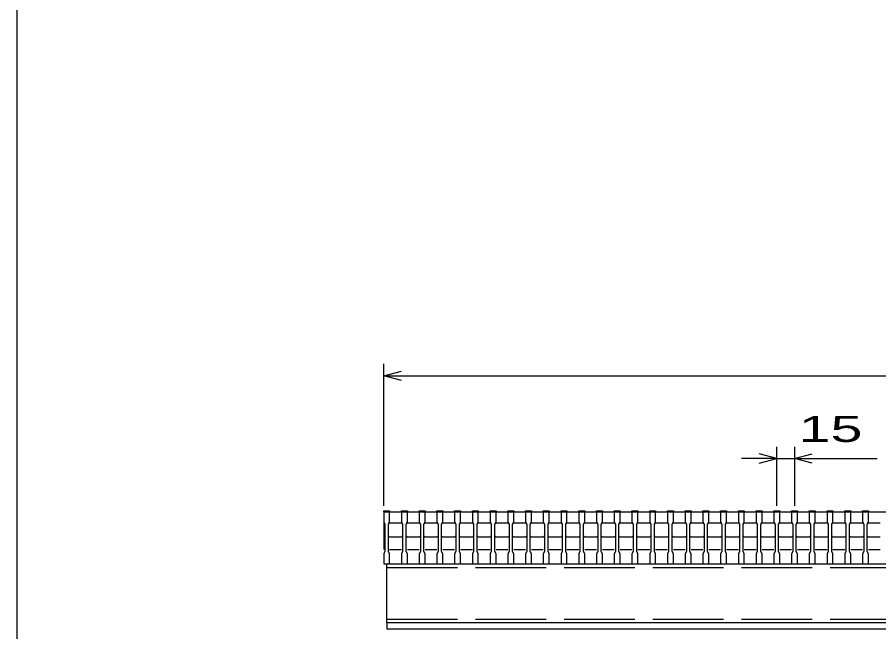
# Model space of a CAD drawing. Units: millimetres, scale not verified. Extents: x -1820 to 1736, y -1282 to 1048.
# Drawn here: x -1724 to -995, y -689 to -169 of the extents above; entities that cross this region are included whole.
import ezdxf
from ezdxf.enums import TextEntityAlignment as Align

# ---------------------------------------------------------------- set-up
doc = ezdxf.new("R2010")
doc.units = ezdxf.units.MM
doc.header["$LTSCALE"] = 10
doc.linetypes.add('DASHED', pattern=[7.5, 6, -1.5])
for name, color, linetype, lineweight in [('0_2', 150, 'Continuous', 25), ('16', 3, 'Continuous', 25), ('22', 4, 'Continuous', 25)]:
    doc.layers.add(name, color=color, linetype=linetype, lineweight=lineweight)
doc.styles.add('ベクトル', font='')
doc.styles.get('ベクトル').set_extended_font_data('ベクトル')

msp = doc.modelspace()

# ---------------------------------------------------------------- linework, layer by layer
at = {"layer": '0_2'}
msp.add_line((-1724, -1151.5), (-1724, 1048.5), dxfattribs=at)
at = {"layer": '16'}
for p, q in [((-1414, -587.5), (-1414, -586.8)), ((-1414, -586.8), (-1409, -586.8)), ((-1414, -587.5), (-1414, -596)), ((-1409, -587.5), (-1414, -587.5)), ((-1414, -587.5), (-1414, -619.5)), ((-1414, -587.5), (-419, -587.5)), ((-1409, -586.8), (-1409, -587.5)), ((-1409, -596), (-1409, -587.5)), ((-1399, -587.5), (-1399, -586.8)), ((-1399, -586.8), (-1394, -586.8)), ((-1399, -587.5), (-1399, -596)), ((-1394, -587.5), (-1399, -587.5)), ((-1394, -586.8), (-1394, -587.5)), ((-1394, -596), (-1394, -587.5)), ((-1384, -587.5), (-1384, -586.8)), ((-1384, -586.8), (-1379, -586.8)), ((-1384, -587.5), (-1384, -596)), ((-1379, -587.5), (-1384, -587.5)), ((-1379, -586.8), (-1379, -587.5)), ((-1379, -596), (-1379, -587.5)), ((-1369, -587.5), (-1369, -586.8)), ((-1369, -586.8), (-1364, -586.8)), ((-1369, -587.5), (-1369, -596)), ((-1364, -587.5), (-1369, -587.5)), ((-1364, -586.8), (-1364, -587.5)), ((-1364, -596), (-1364, -587.5)), ((-1354, -587.5), (-1354, -586.8)), ((-1354, -586.8), (-1349, -586.8)), ((-1354, -587.5), (-1354, -596)), ((-1349, -587.5), (-1354, -587.5)), ((-1349, -586.8), (-1349, -587.5)), ((-1349, -596), (-1349, -587.5)), ((-1339, -587.5), (-1339, -586.8)), ((-1339, -586.8), (-1334, -586.8)), ((-1339, -587.5), (-1339, -596)), ((-1334, -587.5), (-1339, -587.5)), ((-1334, -586.8), (-1334, -587.5)), ((-1334, -596), (-1334, -587.5)), ((-1324, -587.5), (-1324, -586.8)), ((-1324, -586.8), (-1319, -586.8)), ((-1324, -587.5), (-1324, -596)), ((-1319, -587.5), (-1324, -587.5)), ((-1319, -586.8), (-1319, -587.5)), ((-1319, -596), (-1319, -587.5)), ((-1309, -587.5), (-1309, -586.8)), ((-1309, -586.8), (-1304, -586.8)), ((-1309, -587.5), (-1309, -596)), ((-1304, -587.5), (-1309, -587.5)), ((-1304, -586.8), (-1304, -587.5)), ((-1304, -596), (-1304, -587.5)), ((-1294, -587.5), (-1294, -586.8)), ((-1294, -586.8), (-1289, -586.8)), ((-1294, -587.5), (-1294, -596)), ((-1289, -587.5), (-1294, -587.5)), ((-1289, -586.8), (-1289, -587.5)), ((-1289, -596), (-1289, -587.5)), ((-1279, -587.5), (-1279, -586.8)), ((-1279, -586.8), (-1274, -586.8)), ((-1279, -587.5), (-1279, -596)), ((-1274, -587.5), (-1279, -587.5)), ((-1274, -586.8), (-1274, -587.5)), ((-1274, -596), (-1274, -587.5)), ((-1264, -587.5), (-1264, -586.8)), ((-1264, -586.8), (-1259, -586.8)), ((-1264, -587.5), (-1264, -596)), ((-1259, -587.5), (-1264, -587.5)), ((-1259, -586.8), (-1259, -587.5)), ((-1259, -596), (-1259, -587.5)), ((-1249, -587.5), (-1249, -586.8)), ((-1249, -586.8), (-1244, -586.8)), ((-1249, -587.5), (-1249, -596)), ((-1244, -587.5), (-1249, -587.5)), ((-1244, -586.8), (-1244, -587.5)), ((-1244, -596), (-1244, -587.5)), ((-1234, -587.5), (-1234, -586.8)), ((-1234, -586.8), (-1229, -586.8)), ((-1234, -587.5), (-1234, -596)), ((-1229, -587.5), (-1234, -587.5)), ((-1229, -586.8), (-1229, -587.5)), ((-1229, -596), (-1229, -587.5)), ((-1219, -587.5), (-1219, -586.8)), ((-1219, -586.8), (-1214, -586.8)), ((-1219, -587.5), (-1219, -596)), ((-1214, -587.5), (-1219, -587.5)), ((-1214, -586.8), (-1214, -587.5)), ((-1214, -596), (-1214, -587.5)), ((-1204, -587.5), (-1204, -586.8)), ((-1204, -586.8), (-1199, -586.8)), ((-1204, -587.5), (-1204, -596)), ((-1199, -587.5), (-1204, -587.5)), ((-1199, -586.8), (-1199, -587.5)), ((-1199, -596), (-1199, -587.5)), ((-1189, -587.5), (-1189, -586.8)), ((-1189, -586.8), (-1184, -586.8)), ((-1189, -587.5), (-1189, -596)), ((-1184, -587.5), (-1189, -587.5)), ((-1184, -586.8), (-1184, -587.5)), ((-1184, -596), (-1184, -587.5)), ((-1174, -587.5), (-1174, -586.8)), ((-1174, -586.8), (-1169, -586.8)), ((-1174, -587.5), (-1174, -596)), ((-1169, -587.5), (-1174, -587.5)), ((-1169, -586.8), (-1169, -587.5)), ((-1169, -596), (-1169, -587.5)), ((-1159, -587.5), (-1159, -586.8)), ((-1159, -586.8), (-1154, -586.8)), ((-1159, -587.5), (-1159, -596)), ((-1154, -587.5), (-1159, -587.5)), ((-1154, -586.8), (-1154, -587.5)), ((-1154, -596), (-1154, -587.5)), ((-1144, -587.5), (-1144, -586.8)), ((-1144, -586.8), (-1139, -586.8)), ((-1144, -587.5), (-1144, -596)), ((-1139, -587.5), (-1144, -587.5)), ((-1139, -586.8), (-1139, -587.5)), ((-1139, -596), (-1139, -587.5)), ((-1129, -587.5), (-1129, -586.8)), ((-1129, -586.8), (-1124, -586.8)), ((-1129, -587.5), (-1129, -596)), ((-1124, -587.5), (-1129, -587.5)), ((-1124, -586.8), (-1124, -587.5)), ((-1124, -596), (-1124, -587.5)), ((-1114, -587.5), (-1114, -586.8)), ((-1114, -586.8), (-1109, -586.8)), ((-1114, -587.5), (-1114, -596)), ((-1109, -587.5), (-1114, -587.5)), ((-1109, -586.8), (-1109, -587.5)), ((-1109, -596), (-1109, -587.5)), ((-1099, -587.5), (-1099, -586.8)), ((-1099, -586.8), (-1094, -586.8)), ((-1099, -587.5), (-1099, -596)), ((-1094, -587.5), (-1099, -587.5)), ((-1094, -586.8), (-1094, -587.5)), ((-1094, -596), (-1094, -587.5)), ((-1084, -587.5), (-1084, -586.8)), ((-1084, -586.8), (-1079, -586.8)), ((-1084, -587.5), (-1084, -596)), ((-1079, -587.5), (-1084, -587.5)), ((-1079, -586.8), (-1079, -587.5)), ((-1079, -596), (-1079, -587.5)), ((-1069, -587.5), (-1069, -586.8)), ((-1069, -586.8), (-1064, -586.8)), ((-1069, -587.5), (-1069, -596)), ((-1064, -587.5), (-1069, -587.5)), ((-1064, -586.8), (-1064, -587.5)), ((-1064, -596), (-1064, -587.5)), ((-1054, -587.5), (-1054, -586.8)), ((-1054, -586.8), (-1049, -586.8)), ((-1054, -587.5), (-1054, -596)), ((-1049, -587.5), (-1054, -587.5)), ((-1049, -586.8), (-1049, -587.5)), ((-1049, -596), (-1049, -587.5)), ((-1039, -587.5), (-1039, -586.8)), ((-1039, -586.8), (-1034, -586.8)), ((-1039, -587.5), (-1039, -596)), ((-1034, -587.5), (-1039, -587.5)), ((-1034, -586.8), (-1034, -587.5)), ((-1034, -596), (-1034, -587.5)), ((-1024, -587.5), (-1024, -586.8)), ((-1024, -586.8), (-1019, -586.8)), ((-1024, -587.5), (-1024, -596)), ((-1019, -587.5), (-1024, -587.5)), ((-1019, -586.8), (-1019, -587.5)), ((-1019, -596), (-1019, -587.5)), ((-1009, -587.5), (-1009, -586.8)), ((-1009, -586.8), (-1004, -586.8)), ((-1009, -587.5), (-1009, -596)), ((-1004, -587.5), (-1009, -587.5)), ((-1004, -586.8), (-1004, -587.5)), ((-1004, -596), (-1004, -587.5)), ((-1414, -596), (-1413, -598)), ((-1410, -598), (-1409, -596)), ((-1410, -598), (-1409, -597)), ((-1409, -597), (-1399, -597)), ((-1399, -596), (-1398, -598)), ((-1399, -597), (-1398, -598)), ((-1395, -598), (-1394, -596)), ((-1395, -598), (-1394, -597)), ((-1394, -597), (-1384, -597)), ((-1384, -596), (-1383, -598)), ((-1384, -597), (-1383, -598)), ((-1380, -598), (-1379, -596)), ((-1380, -598), (-1379, -597)), ((-1379, -597), (-1369, -597)), ((-1369, -596), (-1368, -598)), ((-1369, -597), (-1368, -598)), ((-1365, -598), (-1364, -596)), ((-1365, -598), (-1364, -597)), ((-1364, -597), (-1354, -597)), ((-1354, -596), (-1353, -598)), ((-1354, -597), (-1353, -598)), ((-1350, -598), (-1349, -596)), ((-1350, -598), (-1349, -597)), ((-1349, -597), (-1339, -597)), ((-1339, -596), (-1338, -598)), ((-1339, -597), (-1338, -598)), ((-1335, -598), (-1334, -596)), ((-1335, -598), (-1334, -597)), ((-1334, -597), (-1324, -597)), ((-1324, -596), (-1323, -598)), ((-1324, -597), (-1323, -598)), ((-1320, -598), (-1319, -596)), ((-1320, -598), (-1319, -597)), ((-1319, -597), (-1309, -597)), ((-1309, -596), (-1308, -598)), ((-1309, -597), (-1308, -598)), ((-1305, -598), (-1304, -596)), ((-1305, -598), (-1304, -597)), ((-1304, -597), (-1294, -597)), ((-1294, -596), (-1293, -598)), ((-1294, -597), (-1293, -598)), ((-1290, -598), (-1289, -596)), ((-1290, -598), (-1289, -597)), ((-1289, -597), (-1279, -597)), ((-1279, -596), (-1278, -598)), ((-1279, -597), (-1278, -598)), ((-1275, -598), (-1274, -596)), ((-1275, -598), (-1274, -597)), ((-1274, -597), (-1264, -597)), ((-1264, -596), (-1263, -598)), ((-1264, -597), (-1263, -598)), ((-1260, -598), (-1259, -596)), ((-1260, -598), (-1259, -597)), ((-1259, -597), (-1249, -597)), ((-1249, -596), (-1248, -598)), ((-1249, -597), (-1248, -598)), ((-1245, -598), (-1244, -596)), ((-1245, -598), (-1244, -597)), ((-1244, -597), (-1234, -597)), ((-1234, -596), (-1233, -598)), ((-1234, -597), (-1233, -598)), ((-1230, -598), (-1229, -596)), ((-1230, -598), (-1229, -597)), ((-1229, -597), (-1219, -597)), ((-1219, -596), (-1218, -598)), ((-1219, -597), (-1218, -598)), ((-1215, -598), (-1214, -596)), ((-1215, -598), (-1214, -597)), ((-1214, -597), (-1204, -597)), ((-1204, -596), (-1203, -598)), ((-1204, -597), (-1203, -598)), ((-1200, -598), (-1199, -596)), ((-1200, -598), (-1199, -597)), ((-1199, -597), (-1189, -597)), ((-1189, -596), (-1188, -598)), ((-1189, -597), (-1188, -598)), ((-1185, -598), (-1184, -596)), ((-1185, -598), (-1184, -597)), ((-1184, -597), (-1174, -597)), ((-1174, -596), (-1173, -598)), ((-1174, -597), (-1173, -598)), ((-1170, -598), (-1169, -596)), ((-1170, -598), (-1169, -597)), ((-1169, -597), (-1159, -597)), ((-1159, -596), (-1158, -598)), ((-1159, -597), (-1158, -598)), ((-1155, -598), (-1154, -596)), ((-1155, -598), (-1154, -597)), ((-1154, -597), (-1144, -597)), ((-1144, -596), (-1143, -598)), ((-1144, -597), (-1143, -598)), ((-1140, -598), (-1139, -596)), ((-1140, -598), (-1139, -597)), ((-1139, -597), (-1129, -597)), ((-1129, -596), (-1128, -598)), ((-1129, -597), (-1128, -598)), ((-1125, -598), (-1124, -596)), ((-1125, -598), (-1124, -597)), ((-1124, -597), (-1114, -597)), ((-1114, -596), (-1113, -598)), ((-1114, -597), (-1113, -598)), ((-1110, -598), (-1109, -596)), ((-1110, -598), (-1109, -597)), ((-1109, -597), (-1099, -597)), ((-1099, -596), (-1098, -598)), ((-1099, -597), (-1098, -598)), ((-1095, -598), (-1094, -596)), ((-1095, -598), (-1094, -597)), ((-1094, -597), (-1084, -597)), ((-1084, -596), (-1083, -598)), ((-1084, -597), (-1083, -598)), ((-1080, -598), (-1079, -596)), ((-1080, -598), (-1079, -597)), ((-1079, -597), (-1069, -597)), ((-1069, -596), (-1068, -598)), ((-1069, -597), (-1068, -598)), ((-1065, -598), (-1064, -596)), ((-1065, -598), (-1064, -597)), ((-1064, -597), (-1054, -597)), ((-1054, -596), (-1053, -598)), ((-1054, -597), (-1053, -598)), ((-1050, -598), (-1049, -596)), ((-1050, -598), (-1049, -597)), ((-1049, -597), (-1039, -597)), ((-1039, -596), (-1038, -598)), ((-1039, -597), (-1038, -598)), ((-1035, -598), (-1034, -596)), ((-1035, -598), (-1034, -597)), ((-1034, -597), (-1024, -597)), ((-1024, -596), (-1023, -598)), ((-1024, -597), (-1023, -598)), ((-1020, -598), (-1019, -596)), ((-1020, -598), (-1019, -597)), ((-1019, -597), (-1009, -597)), ((-1009, -596), (-1008, -598)), ((-1009, -597), (-1008, -598)), ((-1005, -598), (-1004, -596)), ((-1005, -598), (-1004, -597)), ((-1004, -597), (-994, -597)), ((-1413, -598), (-1413, -621)), ((-1410, -621), (-1410, -598)), ((-1398, -598), (-1398, -621)), ((-1395, -621), (-1395, -598)), ((-1383, -598), (-1383, -621)), ((-1380, -621), (-1380, -598)), ((-1368, -598), (-1368, -621)), ((-1365, -621), (-1365, -598)), ((-1353, -598), (-1353, -621)), ((-1350, -621), (-1350, -598)), ((-1338, -598), (-1338, -621)), ((-1335, -621), (-1335, -598)), ((-1323, -598), (-1323, -621)), ((-1320, -621), (-1320, -598)), ((-1308, -598), (-1308, -621)), ((-1305, -621), (-1305, -598)), ((-1293, -598), (-1293, -621)), ((-1290, -621), (-1290, -598)), ((-1278, -598), (-1278, -621)), ((-1275, -621), (-1275, -598)), ((-1263, -598), (-1263, -621)), ((-1260, -621), (-1260, -598)), ((-1248, -598), (-1248, -621)), ((-1245, -621), (-1245, -598)), ((-1233, -598), (-1233, -621)), ((-1230, -621), (-1230, -598)), ((-1218, -598), (-1218, -621)), ((-1215, -621), (-1215, -598)), ((-1203, -598), (-1203, -621)), ((-1200, -621), (-1200, -598)), ((-1188, -598), (-1188, -621)), ((-1185, -621), (-1185, -598)), ((-1173, -598), (-1173, -621)), ((-1170, -621), (-1170, -598)), ((-1158, -598), (-1158, -621)), ((-1155, -621), (-1155, -598)), ((-1143, -598), (-1143, -621)), ((-1140, -621), (-1140, -598)), ((-1128, -598), (-1128, -621)), ((-1125, -621), (-1125, -598)), ((-1113, -598), (-1113, -621)), ((-1110, -621), (-1110, -598)), ((-1098, -598), (-1098, -621)), ((-1095, -621), (-1095, -598)), ((-1083, -598), (-1083, -621)), ((-1080, -621), (-1080, -598)), ((-1068, -598), (-1068, -621)), ((-1065, -621), (-1065, -598)), ((-1053, -598), (-1053, -621)), ((-1050, -621), (-1050, -598)), ((-1038, -598), (-1038, -621)), ((-1035, -621), (-1035, -598)), ((-1023, -598), (-1023, -621)), ((-1020, -621), (-1020, -598)), ((-1008, -598), (-1008, -621)), ((-1005, -621), (-1005, -598)), ((-1409, -609), (-1410, -608)), ((-1399, -609), (-1409, -609)), ((-1398, -608), (-1399, -609)), ((-1394, -609), (-1395, -608)), ((-1384, -609), (-1394, -609)), ((-1383, -608), (-1384, -609)), ((-1379, -609), (-1380, -608)), ((-1369, -609), (-1379, -609)), ((-1368, -608), (-1369, -609)), ((-1364, -609), (-1365, -608)), ((-1354, -609), (-1364, -609)), ((-1353, -608), (-1354, -609)), ((-1349, -609), (-1350, -608)), ((-1339, -609), (-1349, -609)), ((-1338, -608), (-1339, -609)), ((-1334, -609), (-1335, -608)), ((-1324, -609), (-1334, -609)), ((-1323, -608), (-1324, -609)), ((-1319, -609), (-1320, -608)), ((-1309, -609), (-1319, -609)), ((-1308, -608), (-1309, -609)), ((-1304, -609), (-1305, -608)), ((-1294, -609), (-1304, -609)), ((-1293, -608), (-1294, -609)), ((-1289, -609), (-1290, -608)), ((-1279, -609), (-1289, -609)), ((-1278, -608), (-1279, -609)), ((-1274, -609), (-1275, -608)), ((-1264, -609), (-1274, -609)), ((-1263, -608), (-1264, -609)), ((-1259, -609), (-1260, -608)), ((-1249, -609), (-1259, -609)), ((-1248, -608), (-1249, -609)), ((-1244, -609), (-1245, -608)), ((-1234, -609), (-1244, -609)), ((-1233, -608), (-1234, -609)), ((-1229, -609), (-1230, -608)), ((-1219, -609), (-1229, -609)), ((-1218, -608), (-1219, -609)), ((-1214, -609), (-1215, -608)), ((-1204, -609), (-1214, -609)), ((-1203, -608), (-1204, -609)), ((-1199, -609), (-1200, -608)), ((-1189, -609), (-1199, -609)), ((-1188, -608), (-1189, -609)), ((-1184, -609), (-1185, -608)), ((-1174, -609), (-1184, -609)), ((-1173, -608), (-1174, -609)), ((-1169, -609), (-1170, -608)), ((-1159, -609), (-1169, -609)), ((-1158, -608), (-1159, -609)), ((-1154, -609), (-1155, -608)), ((-1144, -609), (-1154, -609)), ((-1143, -608), (-1144, -609)), ((-1139, -609), (-1140, -608)), ((-1129, -609), (-1139, -609)), ((-1128, -608), (-1129, -609)), ((-1124, -609), (-1125, -608)), ((-1114, -609), (-1124, -609)), ((-1113, -608), (-1114, -609)), ((-1109, -609), (-1110, -608)), ((-1099, -609), (-1109, -609)), ((-1098, -608), (-1099, -609)), ((-1094, -609), (-1095, -608)), ((-1084, -609), (-1094, -609)), ((-1083, -608), (-1084, -609)), ((-1079, -609), (-1080, -608)), ((-1069, -609), (-1079, -609)), ((-1068, -608), (-1069, -609)), ((-1064, -609), (-1065, -608)), ((-1054, -609), (-1064, -609)), ((-1053, -608), (-1054, -609)), ((-1049, -609), (-1050, -608)), ((-1039, -609), (-1049, -609)), ((-1038, -608), (-1039, -609)), ((-1034, -609), (-1035, -608)), ((-1024, -609), (-1034, -609)), ((-1023, -608), (-1024, -609)), ((-1019, -609), (-1020, -608)), ((-1009, -609), (-1019, -609)), ((-1008, -608), (-1009, -609)), ((-1004, -609), (-1005, -608)), ((-994, -609), (-1004, -609)), ((-1413, -621), (-1414, -623)), ((-1414, -623), (-1414, -631.5)), ((-1409, -623), (-1410, -621)), ((-1409, -619.5), (-1399, -619.5)), ((-1409, -631.5), (-1409, -623)), ((-1398, -621), (-1399, -623)), ((-1399, -623), (-1399, -631.5)), ((-1394, -623), (-1395, -621)), ((-1394, -619.5), (-1384, -619.5)), ((-1394, -631.5), (-1394, -623)), ((-1383, -621), (-1384, -623)), ((-1384, -623), (-1384, -631.5)), ((-1379, -623), (-1380, -621)), ((-1379, -619.5), (-1369, -619.5)), ((-1379, -631.5), (-1379, -623)), ((-1368, -621), (-1369, -623)), ((-1369, -623), (-1369, -631.5)), ((-1364, -623), (-1365, -621)), ((-1364, -619.5), (-1354, -619.5)), ((-1364, -631.5), (-1364, -623)), ((-1353, -621), (-1354, -623)), ((-1354, -623), (-1354, -631.5)), ((-1349, -623), (-1350, -621)), ((-1349, -619.5), (-1339, -619.5)), ((-1349, -631.5), (-1349, -623)), ((-1338, -621), (-1339, -623)), ((-1339, -623), (-1339, -631.5)), ((-1334, -623), (-1335, -621)), ((-1334, -619.5), (-1324, -619.5)), ((-1334, -631.5), (-1334, -623)), ((-1323, -621), (-1324, -623)), ((-1324, -623), (-1324, -631.5)), ((-1319, -623), (-1320, -621)), ((-1319, -619.5), (-1309, -619.5)), ((-1319, -631.5), (-1319, -623)), ((-1308, -621), (-1309, -623)), ((-1309, -623), (-1309, -631.5)), ((-1304, -623), (-1305, -621)), ((-1304, -619.5), (-1294, -619.5)), ((-1304, -631.5), (-1304, -623)), ((-1293, -621), (-1294, -623)), ((-1294, -623), (-1294, -631.5)), ((-1289, -623), (-1290, -621)), ((-1289, -619.5), (-1279, -619.5)), ((-1289, -631.5), (-1289, -623)), ((-1278, -621), (-1279, -623)), ((-1279, -623), (-1279, -631.5)), ((-1274, -623), (-1275, -621)), ((-1274, -619.5), (-1264, -619.5)), ((-1274, -631.5), (-1274, -623)), ((-1263, -621), (-1264, -623)), ((-1264, -623), (-1264, -631.5)), ((-1259, -623), (-1260, -621)), ((-1259, -619.5), (-1249, -619.5)), ((-1259, -631.5), (-1259, -623)), ((-1248, -621), (-1249, -623)), ((-1249, -623), (-1249, -631.5)), ((-1244, -623), (-1245, -621)), ((-1244, -619.5), (-1234, -619.5)), ((-1244, -631.5), (-1244, -623)), ((-1233, -621), (-1234, -623)), ((-1234, -623), (-1234, -631.5)), ((-1229, -623), (-1230, -621)), ((-1229, -619.5), (-1219, -619.5)), ((-1229, -631.5), (-1229, -623)), ((-1218, -621), (-1219, -623)), ((-1219, -623), (-1219, -631.5)), ((-1214, -623), (-1215, -621)), ((-1214, -619.5), (-1204, -619.5)), ((-1214, -631.5), (-1214, -623)), ((-1203, -621), (-1204, -623)), ((-1204, -623), (-1204, -631.5)), ((-1199, -623), (-1200, -621)), ((-1199, -619.5), (-1189, -619.5)), ((-1199, -631.5), (-1199, -623)), ((-1188, -621), (-1189, -623)), ((-1189, -623), (-1189, -631.5)), ((-1184, -623), (-1185, -621)), ((-1184, -619.5), (-1174, -619.5)), ((-1184, -631.5), (-1184, -623)), ((-1173, -621), (-1174, -623)), ((-1174, -623), (-1174, -631.5)), ((-1169, -623), (-1170, -621)), ((-1169, -619.5), (-1159, -619.5)), ((-1169, -631.5), (-1169, -623)), ((-1158, -621), (-1159, -623)), ((-1159, -623), (-1159, -631.5)), ((-1154, -623), (-1155, -621)), ((-1154, -619.5), (-1144, -619.5)), ((-1154, -631.5), (-1154, -623)), ((-1143, -621), (-1144, -623)), ((-1144, -623), (-1144, -631.5)), ((-1139, -623), (-1140, -621)), ((-1139, -619.5), (-1129, -619.5)), ((-1139, -631.5), (-1139, -623)), ((-1128, -621), (-1129, -623)), ((-1129, -623), (-1129, -631.5)), ((-1124, -623), (-1125, -621)), ((-1124, -619.5), (-1114, -619.5)), ((-1124, -631.5), (-1124, -623)), ((-1113, -621), (-1114, -623)), ((-1114, -623), (-1114, -631.5)), ((-1109, -623), (-1110, -621)), ((-1109, -619.5), (-1099, -619.5)), ((-1109, -631.5), (-1109, -623)), ((-1098, -621), (-1099, -623)), ((-1099, -623), (-1099, -631.5)), ((-1094, -623), (-1095, -621)), ((-1094, -619.5), (-1084, -619.5)), ((-1094, -631.5), (-1094, -623)), ((-1083, -621), (-1084, -623)), ((-1084, -623), (-1084, -631.5)), ((-1079, -623), (-1080, -621)), ((-1079, -619.5), (-1069, -619.5)), ((-1079, -631.5), (-1079, -623)), ((-1068, -621), (-1069, -623)), ((-1069, -623), (-1069, -631.5)), ((-1064, -623), (-1065, -621)), ((-1064, -619.5), (-1054, -619.5)), ((-1064, -631.5), (-1064, -623)), ((-1053, -621), (-1054, -623)), ((-1054, -623), (-1054, -631.5)), ((-1049, -623), (-1050, -621)), ((-1049, -619.5), (-1039, -619.5)), ((-1049, -631.5), (-1049, -623)), ((-1038, -621), (-1039, -623)), ((-1039, -623), (-1039, -631.5)), ((-1034, -623), (-1035, -621)), ((-1034, -619.5), (-1024, -619.5)), ((-1034, -631.5), (-1034, -623)), ((-1023, -621), (-1024, -623)), ((-1024, -623), (-1024, -631.5)), ((-1019, -623), (-1020, -621)), ((-1019, -619.5), (-1009, -619.5)), ((-1019, -631.5), (-1019, -623)), ((-1008, -621), (-1009, -623)), ((-1009, -623), (-1009, -631.5)), ((-1004, -623), (-1005, -621)), ((-1004, -619.5), (-994, -619.5)), ((-1004, -631.5), (-1004, -623)), ((-1414, -631.5), (-1409, -631.5)), ((-1411.5, -631.5), (-421.5, -631.5)), ((-1411.5, -681.5), (-1411.5, -631.5)), ((-1399, -631.5), (-1394, -631.5)), ((-1384, -631.5), (-1379, -631.5)), ((-1369, -631.5), (-1364, -631.5)), ((-1354, -631.5), (-1349, -631.5)), ((-1339, -631.5), (-1334, -631.5)), ((-1324, -631.5), (-1319, -631.5)), ((-1309, -631.5), (-1304, -631.5)), ((-1294, -631.5), (-1289, -631.5)), ((-1279, -631.5), (-1274, -631.5)), ((-1264, -631.5), (-1259, -631.5)), ((-1249, -631.5), (-1244, -631.5)), ((-1234, -631.5), (-1229, -631.5)), ((-1219, -631.5), (-1214, -631.5)), ((-1204, -631.5), (-1199, -631.5)), ((-1189, -631.5), (-1184, -631.5)), ((-1174, -631.5), (-1169, -631.5)), ((-1159, -631.5), (-1154, -631.5)), ((-1144, -631.5), (-1139, -631.5)), ((-1129, -631.5), (-1124, -631.5)), ((-1114, -631.5), (-1109, -631.5)), ((-1099, -631.5), (-1094, -631.5)), ((-1084, -631.5), (-1079, -631.5)), ((-1069, -631.5), (-1064, -631.5)), ((-1054, -631.5), (-1049, -631.5)), ((-1039, -631.5), (-1034, -631.5)), ((-1024, -631.5), (-1019, -631.5)), ((-1009, -631.5), (-1004, -631.5)), ((-421.5, -681.5), (-1411.5, -681.5)), ((-1411.5, -681.5), (-1411.5, -686.5)), ((-421.5, -681.5), (-1411.5, -681.5)), ((-1411.5, -686.5), (-421.5, -686.5))]:
    msp.add_line(p, q, dxfattribs=at)
at = {"layer": '16', "linetype": 'DASHED'}
for p, q in [((-1411.5, -634.7), (-421.5, -634.7)), ((-1411.5, -678.3), (-421.5, -678.3))]:
    msp.add_line(p, q, dxfattribs=at)
at = {"layer": '22'}
for p, q in [((-1414, -582.5), (-1414, -462.5)), ((-1414, -472.5), (-1399, -468.5)), ((-1399, -476.5), (-1414, -472.5)), ((-1414, -472.5), (-419, -472.5)), ((-1081.5, -542.5), (-1096.5, -538.5)), ((-1081.5, -582.5), (-1081.5, -532.5)), ((-1066.5, -532.5), (-1066.5, -582.5)), ((-1066.5, -542.5), (-1051.5, -538.5)), ((-1081.5, -542.5), (-1111.5, -542.5)), ((-1096.5, -546.5), (-1081.5, -542.5)), ((-1081.5, -542.5), (-1066.5, -542.5)), ((-1051.5, -546.5), (-1066.5, -542.5)), ((-1066.5, -542.5), (-996.5, -542.5))]:
    msp.add_line(p, q, dxfattribs=at)

# ---------------------------------------------------------------- texts
at = {"layer": '22', "color": 2, "style": 'ベクトル', "width": 1.65}
msp.add_text(' 15 ', height=21.99, dxfattribs=at).set_placement((-1076.5, -517.5), align=Align.MIDDLE_LEFT)

doc.saveas('drawing.dxf')
